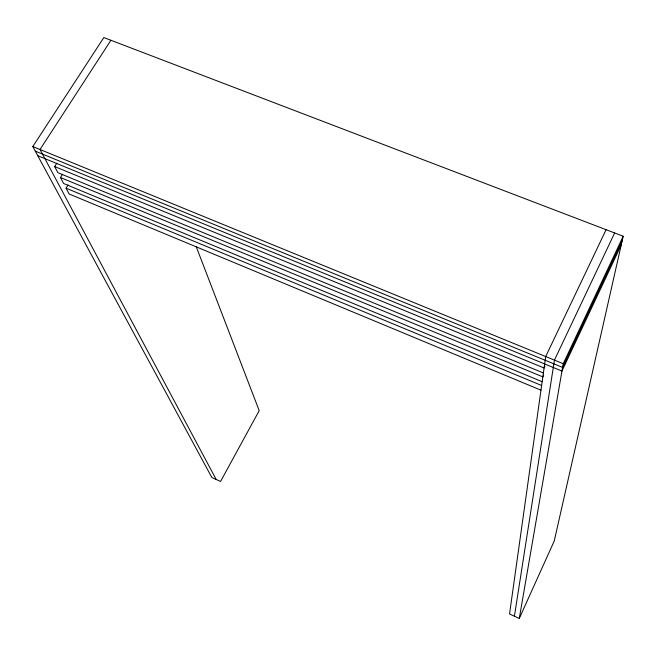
<?xml version="1.0" encoding="UTF-8"?>
<svg xmlns="http://www.w3.org/2000/svg" width="656" height="656" viewBox="0 0 656 656"><rect width="100%" height="100%" fill="white"/><g stroke="black" fill="none" stroke-linecap="round" stroke-linejoin="round"><path stroke-width="0.98" d="M514.411 616.205L554.443 360.111L614.639 232.97M606.095 229.698L545.702 356.536L509.54 613.975L519.281 618.444L563.225 363.711L623.2 236.242L103.837 37.556L32.8 146.542L211.831 477.47L220.555 481.471L259.202 410.656L196.128 246.402M623.2 236.242L554.238 541.003L519.281 618.444M622.216 240.604L562.586 367.409L35.293 151.151M621.24 244.909L561.954 371.058L37.753 155.71M543.644 375.183L542.84 376.88L60.45 177.522L62.558 174.225M544.906 366.278L544.086 367.991L54.669 166.558L56.81 163.221M540.97 390.172L69.118 193.979L66.067 188.182L68.134 184.918M110.921 40.27L40.016 149.494L216.193 479.47M32.8 146.542L563.225 363.711M543.389 372.969L57.9 172.684L54.669 166.558M542.168 381.702L63.591 183.483L60.45 177.522M66.067 188.182L541.626 385.498"/></g></svg>
